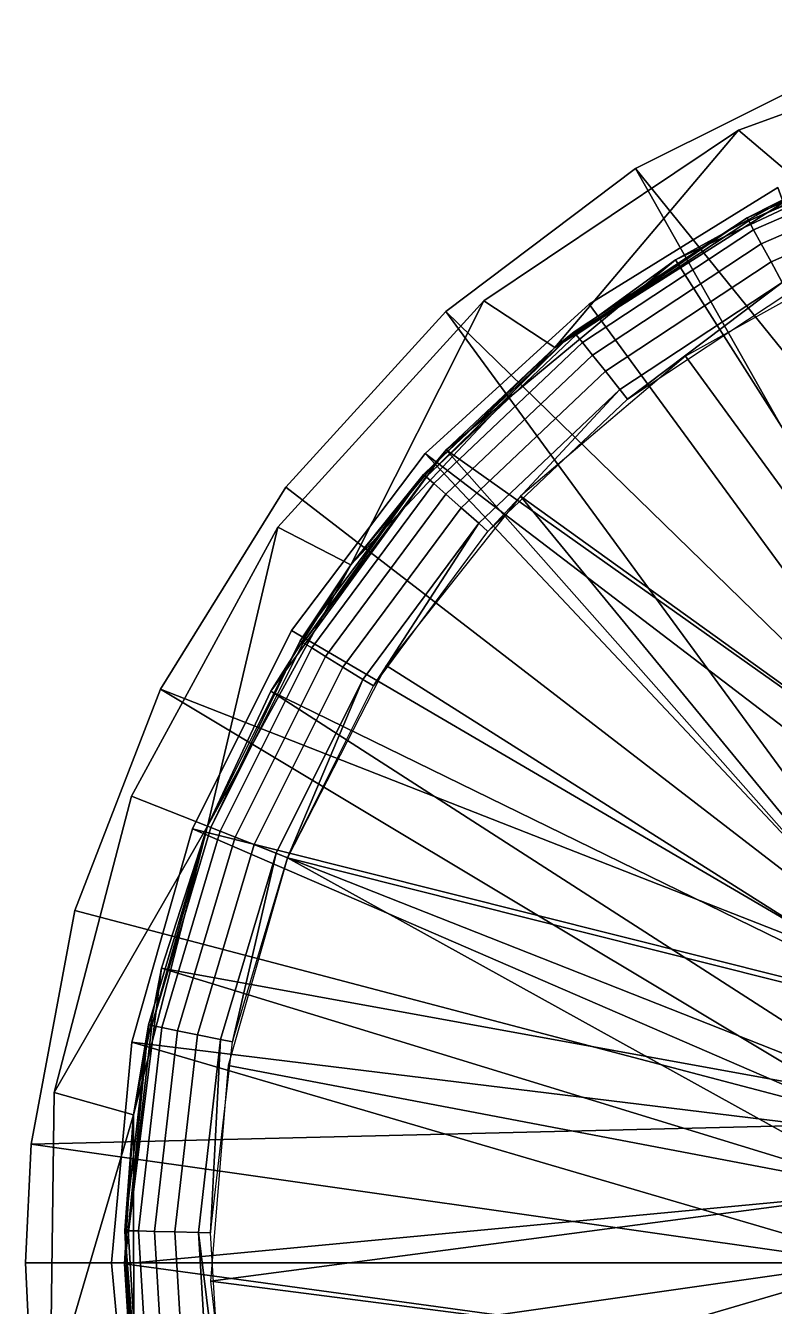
# Model space of a CAD drawing. Header units: metres. Extents: x -15 to 23.6, y -15 to 18.9.
# Drawn here: x -15 to -6.28, y -0.51 to 14.42 of the extents above; entities that cross this region are included whole.
import ezdxf

# ---------------------------------------------------------------- set-up
doc = ezdxf.new("R2010")
doc.units = ezdxf.units.M

msp = doc.modelspace()

# ---------------------------------------------------------------- linework, layer by layer
at = {"layer": 'MABUCHIRS_385withencoder', "color": 251}
for points in [[(-6.69791, 13.1977, 12.9), (-3.34488, 14.4171, 12.9), (-5.90724, 12.5271, 12.9)], [(-3.34488, 14.4171, 32.9), (-6.69791, 13.1977, 32.9), (-5.90724, 12.5271, 32.9)], [(-3.34488, 14.4171, 32.9), (-3.34488, 14.4171, 12.9), (-6.69791, 13.1977, 12.9)], [(-6.69791, 13.1977, 32.9), (-3.34488, 14.4171, 32.9), (-6.69791, 13.1977, 12.9)], [(-9.66169, 11.2112, 12.9), (-6.69791, 13.1977, 12.9), (-8.837, 10.6644, 12.9)], [(-9.66169, 11.2112, 32.9), (-8.837, 10.6644, 32.9), (-6.69791, 13.1977, 32.9)], [(-6.69791, 13.1977, 32.9), (-6.69791, 13.1977, 12.9), (-9.66169, 11.2112, 12.9)], [(-9.66169, 11.2112, 32.9), (-6.69791, 13.1977, 32.9), (-9.66169, 11.2112, 12.9)], [(-6.69791, 13.1977, 12.9), (-5.90724, 12.5271, 12.9), (-8.837, 10.6644, 12.9)], [(-6.69791, 13.1977, 32.9), (-8.837, 10.6644, 32.9), (-5.90724, 12.5271, 32.9)], [(-7.43071, 11.6879), (-4.2906, 13.1686), (-2.68257, 4.21946)], [(-5.90724, 12.5271, 12.9), (-4.2906, 13.1686), (-7.43071, 11.6879)], [(-4.38243, 13.1384, 36.8), (-5.90724, 12.5271, 32.9), (-6.5973, 12.1778, 36.8)], [(-4.38243, 13.1384, 36.8), (-6.5973, 12.1778, 36.8), (-6.57801, 12.1422, 37.0817)], [(-4.38243, 13.1384, 36.8), (-6.57801, 12.1422, 37.0817), (-4.36961, 13.0999, 37.0817)], [(-4.36961, 13.0999, 37.0817), (-6.57801, 12.1422, 37.0817), (-6.52169, 12.0382, 37.3406), (-4.3322, 12.9878, 37.3406)], [(-6.52169, 12.0382, 37.3406), (-6.4329, 11.8743, 37.5558), (-4.27322, 12.811, 37.5558), (-4.3322, 12.9878, 37.3406)], [(-4.27322, 12.811, 37.5558), (-6.4329, 11.8743, 37.5558), (-6.31884, 11.6638, 37.7096), (-4.19745, 12.5838, 37.7096)], [(-6.31884, 11.6638, 37.7096), (-6.18876, 11.4236, 37.7898), (-4.11104, 12.3248, 37.7898), (-4.19745, 12.5838, 37.7096)], [(-6.5973, 12.1778, 36.8), (-5.90724, 12.5271, 32.9), (-8.837, 10.6644, 32.9)], [(-8.837, 10.6644, 12.9), (-5.90724, 12.5271, 12.9), (-7.43071, 11.6879)], [(-8.61172, 10.8472, 36.8), (-6.5973, 12.1778, 36.8), (-8.837, 10.6644, 32.9)], [(-6.5973, 12.1778, 36.8), (-8.61172, 10.8472, 36.8), (-8.58654, 10.8154, 37.0817)], [(-6.57801, 12.1422, 37.0817), (-6.5973, 12.1778, 36.8), (-8.58654, 10.8154, 37.0817)], [(-8.58654, 10.8154, 37.0817), (-8.51302, 10.7228, 37.3406), (-6.52169, 12.0382, 37.3406), (-6.57801, 12.1422, 37.0817)], [(-6.4329, 11.8743, 37.5558), (-6.52169, 12.0382, 37.3406), (-8.51302, 10.7228, 37.3406), (-8.39712, 10.5768, 37.5558)], [(-8.39712, 10.5768, 37.5558), (-8.24824, 10.3893, 37.7096), (-6.31884, 11.6638, 37.7096), (-6.4329, 11.8743, 37.5558)], [(-7.43071, 11.6879), (-2.68257, 4.21946), (-10.1039, 9.47276)], [(-8.837, 10.6644, 12.9), (-7.43071, 11.6879), (-10.1039, 9.47276)], [(-8.07843, 10.1754, 37.7898), (-6.18876, 11.4236, 37.7898), (-6.31884, 11.6638, 37.7096), (-8.24824, 10.3893, 37.7096)], [(-7.31462, 10.565, 37.8), (-2.68257, 4.21946, 37.8), (-5.11294, 11.789, 37.8)], [(-7.98994, 10.064, 37.8), (-6.18876, 11.4236, 37.7898), (-8.07843, 10.1754, 37.7898)], [(-7.98994, 10.064, 37.8), (-6.12097, 11.2985, 37.8), (-6.18876, 11.4236, 37.7898)], [(-12.064, 8.57326, 12.9), (-9.66169, 11.2112, 12.9), (-11.2115, 8.13171, 12.9)], [(-11.2115, 8.13171, 32.9), (-9.66169, 11.2112, 32.9), (-12.064, 8.57326, 32.9)], [(-9.66169, 11.2112, 32.9), (-9.66169, 11.2112, 12.9), (-12.064, 8.57326, 12.9)], [(-12.064, 8.57326, 32.9), (-9.66169, 11.2112, 32.9), (-12.064, 8.57326, 12.9)], [(-9.66169, 11.2112, 12.9), (-8.837, 10.6644, 12.9), (-11.2115, 8.13171, 12.9)], [(-11.2115, 8.13171, 32.9), (-8.837, 10.6644, 32.9), (-9.66169, 11.2112, 32.9)], [(-8.61172, 10.8472, 36.8), (-8.837, 10.6644, 32.9), (-10.3645, 9.18695, 36.8)], [(-10.3342, 9.16008, 37.0817), (-8.61172, 10.8472, 36.8), (-10.3645, 9.18695, 36.8)], [(-8.58654, 10.8154, 37.0817), (-8.61172, 10.8472, 36.8), (-10.3342, 9.16008, 37.0817)], [(-8.51302, 10.7228, 37.3406), (-8.58654, 10.8154, 37.0817), (-10.3342, 9.16008, 37.0817), (-10.2457, 9.08165, 37.3406)], [(-8.837, 10.6644, 32.9), (-11.2115, 8.13171, 32.9), (-10.3645, 9.18695, 36.8)], [(-11.2115, 8.13171, 12.9), (-8.837, 10.6644, 12.9), (-10.1039, 9.47276)], [(-10.2457, 9.08165, 37.3406), (-10.1062, 8.95801, 37.5558), (-8.39712, 10.5768, 37.5558), (-8.51302, 10.7228, 37.3406)], [(-10.1062, 8.95801, 37.5558), (-9.92702, 8.79918, 37.7096), (-8.24824, 10.3893, 37.7096), (-8.39712, 10.5768, 37.5558)], [(-9.2352, 8.93497, 37.8), (-2.68257, 4.21946, 37.8), (-7.31462, 10.565, 37.8)], [(-8.24824, 10.3893, 37.7096), (-9.92702, 8.79918, 37.7096), (-9.72264, 8.61803, 37.7898), (-8.07843, 10.1754, 37.7898)], [(-8.07843, 10.1754, 37.7898), (-9.72264, 8.61803, 37.7898), (-9.61614, 8.52363, 37.8)], [(-7.98994, 10.064, 37.8), (-8.07843, 10.1754, 37.7898), (-9.61614, 8.52363, 37.8)], [(-10.1039, 9.47276), (-4.16686, 2.76357), (-12.1423, 6.66241)], [(-11.2115, 8.13171, 12.9), (-10.1039, 9.47276), (-12.1423, 6.66241)], [(-2.68257, 4.21946), (-4.16686, 2.76357), (-10.1039, 9.47276)], [(-10.3645, 9.18695, 36.8), (-11.2115, 8.13171, 32.9), (-11.8023, 7.2476, 36.8)], [(-11.8023, 7.2476, 36.8), (-11.7678, 7.22641, 37.0817), (-10.3645, 9.18695, 36.8)], [(-11.7678, 7.22641, 37.0817), (-10.3342, 9.16008, 37.0817), (-10.3645, 9.18695, 36.8)], [(-11.667, 7.16453, 37.3406), (-10.2457, 9.08165, 37.3406), (-10.3342, 9.16008, 37.0817), (-11.7678, 7.22641, 37.0817)], [(-11.667, 7.16453, 37.3406), (-11.5082, 7.067, 37.5558), (-10.1062, 8.95801, 37.5558), (-10.2457, 9.08165, 37.3406)], [(-9.92702, 8.79918, 37.7096), (-10.1062, 8.95801, 37.5558), (-11.5082, 7.067, 37.5558), (-11.3042, 6.9417, 37.7096)], [(-10.8009, 6.96159, 37.8), (-4.16686, 2.76357, 37.8), (-9.2352, 8.93497, 37.8)], [(-4.16686, 2.76357, 37.8), (-2.68257, 4.21946, 37.8), (-9.2352, 8.93497, 37.8)], [(-11.3042, 6.9417, 37.7096), (-11.0714, 6.79878, 37.7898), (-9.72264, 8.61803, 37.7898), (-9.92702, 8.79918, 37.7096)], [(-13.7651, 5.43705, 12.9), (-12.064, 8.57326, 12.9), (-12.8815, 5.08805, 12.9)], [(-12.064, 8.57326, 32.9), (-13.7651, 5.43705, 32.9), (-12.8815, 5.08805, 32.9)], [(-12.064, 8.57326, 32.9), (-12.064, 8.57326, 12.9), (-13.7651, 5.43705, 12.9)], [(-13.7651, 5.43705, 32.9), (-12.064, 8.57326, 32.9), (-13.7651, 5.43705, 12.9)], [(-12.064, 8.57326, 12.9), (-11.2115, 8.13171, 12.9), (-12.8815, 5.08805, 12.9)], [(-11.2115, 8.13171, 32.9), (-12.064, 8.57326, 32.9), (-12.8815, 5.08805, 32.9)], [(-11.0714, 6.79878, 37.7898), (-10.9502, 6.72431, 37.8), (-9.72264, 8.61803, 37.7898)], [(-9.72264, 8.61803, 37.7898), (-10.9502, 6.72431, 37.8), (-9.61614, 8.52363, 37.8)], [(-11.8023, 7.2476, 36.8), (-11.2115, 8.13171, 32.9), (-12.8815, 5.08805, 32.9)], [(-12.8815, 5.08805, 12.9), (-11.2115, 8.13171, 12.9), (-12.1423, 6.66241)], [(-12.8815, 5.08805, 36.8), (-11.8023, 7.2476, 36.8), (-12.8815, 5.08805, 32.9)], [(-11.8023, 7.2476, 36.8), (-12.8815, 5.08805, 36.8), (-12.8439, 5.07317, 37.0817)], [(-11.8023, 7.2476, 36.8), (-12.8439, 5.07317, 37.0817), (-11.7678, 7.22641, 37.0817)], [(-11.7678, 7.22641, 37.0817), (-12.8439, 5.07317, 37.0817), (-12.7339, 5.02973, 37.3406), (-11.667, 7.16453, 37.3406)], [(-12.7339, 5.02973, 37.3406), (-12.5605, 4.96125, 37.5558), (-11.5082, 7.067, 37.5558), (-11.667, 7.16453, 37.3406)], [(-11.5082, 7.067, 37.5558), (-12.5605, 4.96125, 37.5558), (-12.3378, 4.87329, 37.7096), (-11.3042, 6.9417, 37.7096)], [(-12.3378, 4.87329, 37.7096), (-12.0838, 4.77296, 37.7898), (-11.0714, 6.79878, 37.7898), (-11.3042, 6.9417, 37.7096)], [(-10.8009, 6.96159, 37.8), (-11.9515, 4.72068, 37.8), (-4.16686, 2.76357, 37.8)], [(-12.0838, 4.77296, 37.7898), (-11.9515, 4.72068, 37.8), (-11.0714, 6.79878, 37.7898)], [(-11.9515, 4.72068, 37.8), (-10.9502, 6.72431, 37.8), (-11.0714, 6.79878, 37.7898)], [(-12.8815, 5.08805), (-12.1423, 6.66241), (-4.65038, 1.83684)], [(-12.8815, 5.08805), (-12.8815, 5.08805, 12.9), (-12.1423, 6.66241)], [(-12.1423, 6.66241), (-4.16686, 2.76357), (-4.65038, 1.83684)], [(-14.6663, 1.98485, 12.9), (-13.7651, 5.43705, 12.9), (-12.8815, 5.08805, 12.9)], [(-13.7651, 5.43705, 32.9), (-14.6663, 1.98485, 32.9), (-12.8815, 5.08805, 32.9)], [(-13.7651, 5.43705, 32.9), (-13.7651, 5.43705, 12.9), (-14.6663, 1.98485, 12.9)], [(-14.6663, 1.98485, 32.9), (-13.7651, 5.43705, 32.9), (-14.6663, 1.98485, 12.9)], [(-13.7422, 1.72469, 12.9), (-14.6663, 1.98485, 12.9), (-12.8815, 5.08805, 12.9)], [(-14.6663, 1.98485, 32.9), (-13.7422, 1.72469, 32.9), (-12.8815, 5.08805, 32.9)], [(-13.7422, 1.72469, 32.9), (-13.5694, 2.77389, 36.8), (-12.8815, 5.08805, 32.9)], [(-12.8815, 5.08805, 12.9), (-13.4177, 3.43344), (-13.7422, 1.72469, 12.9)], [(-12.8815, 5.08805, 36.8), (-12.8815, 5.08805, 32.9), (-13.5694, 2.77389, 36.8)], [(-12.8815, 5.08805, 36.8), (-13.5694, 2.77389, 36.8), (-13.5297, 2.76578, 37.0817)], [(-12.8439, 5.07317, 37.0817), (-12.8815, 5.08805, 36.8), (-13.5297, 2.76578, 37.0817)], [(-12.8815, 5.08805), (-4.65038, 1.83684), (-13.4177, 3.43344)], [(-12.8815, 5.08805), (-13.4177, 3.43344), (-12.8815, 5.08805, 12.9)], [(-13.5297, 2.76578, 37.0817), (-13.4138, 2.7421, 37.3406), (-12.7339, 5.02973, 37.3406), (-12.8439, 5.07317, 37.0817)], [(-12.5605, 4.96125, 37.5558), (-12.7339, 5.02973, 37.3406), (-13.4138, 2.7421, 37.3406), (-13.2312, 2.70477, 37.5558)], [(-13.2312, 2.70477, 37.5558), (-12.9966, 2.65681, 37.7096), (-12.3378, 4.87329, 37.7096), (-12.5605, 4.96125, 37.5558)], [(-12.7291, 2.60211, 37.7898), (-12.0838, 4.77296, 37.7898), (-12.3378, 4.87329, 37.7096), (-12.9966, 2.65681, 37.7096)], [(-12.5896, 2.57361, 37.8), (-12.0838, 4.77296, 37.7898), (-12.7291, 2.60211, 37.7898)], [(-12.6428, 2.29836, 37.8), (-4.93066, 0.829833, 37.8), (-11.9515, 4.72068, 37.8)], [(-12.5896, 2.57361, 37.8), (-11.9515, 4.72068, 37.8), (-12.0838, 4.77296, 37.7898)], [(-11.9515, 4.72068, 37.8), (-4.93066, 0.829833, 37.8), (-4.16686, 2.76357, 37.8)], [(-13.4177, 3.43344), (-4.93066, 0.829833), (-13.85, -0.011268)], [(-13.7422, 1.72469, 12.9), (-13.4177, 3.43344), (-13.85, -0.011268)], [(-4.65038, 1.83684), (-4.93066, 0.829833), (-13.4177, 3.43344)], [(-13.8449, 0.375451, 36.8), (-13.5694, 2.77389, 36.8), (-13.7422, 1.72469, 32.9)], [(-13.8044, 0.374353, 37.0817), (-13.5694, 2.77389, 36.8), (-13.8449, 0.375451, 36.8)], [(-13.5297, 2.76578, 37.0817), (-13.5694, 2.77389, 36.8), (-13.8044, 0.374353, 37.0817)], [(-13.4138, 2.7421, 37.3406), (-13.5297, 2.76578, 37.0817), (-13.8044, 0.374353, 37.0817), (-13.6862, 0.371148, 37.3406)], [(-13.6862, 0.371148, 37.3406), (-13.4999, 0.366095, 37.5558), (-13.2312, 2.70477, 37.5558), (-13.4138, 2.7421, 37.3406)], [(-13.4999, 0.366095, 37.5558), (-13.2605, 0.359604, 37.7096), (-12.9966, 2.65681, 37.7096), (-13.2312, 2.70477, 37.5558)], [(-12.9966, 2.65681, 37.7096), (-13.2605, 0.359604, 37.7096), (-12.9875, 0.3522, 37.7898), (-12.7291, 2.60211, 37.7898)], [(-12.7291, 2.60211, 37.7898), (-12.9875, 0.3522, 37.7898), (-12.8453, 0.348342, 37.8)], [(-12.5896, 2.57361, 37.8), (-12.7291, 2.60211, 37.7898), (-12.8453, 0.348342, 37.8)], [(-12.8482, -0.212292, 37.8), (-4.93066, 0.829833, 37.8), (-12.6428, 2.29836, 37.8)], [(-13.7422, 1.72469, 12.9), (-14.7151, -1.58271, 12.9), (-14.6663, 1.98485, 12.9)], [(-14.6663, 1.98485, 32.9), (-14.7151, -1.58271, 32.9), (-13.7422, 1.72469, 32.9)], [(-14.6663, 1.98485, 32.9), (-14.6663, 1.98485, 12.9), (-14.7151, -1.58271, 12.9)], [(-14.7151, -1.58271, 32.9), (-14.6663, 1.98485, 32.9), (-14.7151, -1.58271, 12.9)], [(-13.7422, 1.72469, 12.9), (-13.7394, -1.74704, 12.9), (-14.7151, -1.58271, 12.9)], [(-14.7151, -1.58271, 32.9), (-13.7394, -1.74704, 32.9), (-13.7422, 1.72469, 32.9)], [(-13.7394, -1.74704, 12.9), (-13.7422, 1.72469, 12.9), (-13.85, -0.011268)], [(-13.7394, -1.74704, 32.9), (-13.8449, 0.375451, 36.8), (-13.7422, 1.72469, 32.9)], [(-13.85, -0.011268), (-4.93066, 0.829833), (-4.8419, -1.24739)], [(-4.8419, -1.24739, 37.8), (-4.93066, 0.829833, 37.8), (-12.8482, -0.212292, 37.8)], [(-13.7394, -1.74704, 32.9), (-13.6998, -2.0344, 36.8), (-13.8449, 0.375451, 36.8)], [(-13.6998, -2.0344, 36.8), (-13.6597, -2.02845, 37.0817), (-13.8449, 0.375451, 36.8)], [(-13.6597, -2.02845, 37.0817), (-13.8044, 0.374353, 37.0817), (-13.8449, 0.375451, 36.8)], [(-13.5427, -2.01108, 37.3406), (-13.6862, 0.371148, 37.3406), (-13.8044, 0.374353, 37.0817), (-13.6597, -2.02845, 37.0817)], [(-13.5427, -2.01108, 37.3406), (-13.3584, -1.9837, 37.5558), (-13.4999, 0.366095, 37.5558), (-13.6862, 0.371148, 37.3406)], [(-13.2605, 0.359604, 37.7096), (-13.4999, 0.366095, 37.5558), (-13.3584, -1.9837, 37.5558), (-13.1215, -1.94853, 37.7096)], [(-13.1215, -1.94853, 37.7096), (-12.8514, -1.90841, 37.7898), (-12.9875, 0.3522, 37.7898), (-13.2605, 0.359604, 37.7096)], [(-12.8514, -1.90841, 37.7898), (-12.7106, -1.88751, 37.8), (-12.9875, 0.3522, 37.7898)], [(-12.9875, 0.3522, 37.7898), (-12.7106, -1.88751, 37.8), (-12.8453, 0.348342, 37.8)], [(-13.4121, -3.45527), (-13.85, -0.011268), (-4.8419, -1.24739)], [(-13.7394, -1.74704, 12.9), (-13.85, -0.011268), (-13.4121, -3.45527)], [(-12.56, -2.71478, 37.8), (-4.8419, -1.24739, 37.8), (-12.8482, -0.212292, 37.8)]]:
    msp.add_3dface(points, dxfattribs=at)
at = {"layer": 'MABUCHIRS_385withencoder', "color": 74}
for points in [[(-7.89648, 12.7533, -3.64), (-7.89648, 12.7533, -2.14), (-5.41862, 13.9871, -2.14)], [(-5.41862, 13.9871, -3.64), (-7.89648, 12.7533, -3.64), (-5.41862, 13.9871, -2.14)], [(-5.41862, 13.9871, -3.64), (-1.62234, 4.99305, -3.64), (-7.89648, 12.7533, -3.64)], [(-5.41862, 13.9871, -2.14), (-7.89648, 12.7533, -2.14), (-1.62234, 4.99305, -2.14)], [(-10.1054, 11.0851, -3.64), (-10.1054, 11.0851, -2.14), (-7.89648, 12.7533, -2.14)], [(-7.89648, 12.7533, -3.64), (-10.1054, 11.0851, -3.64), (-7.89648, 12.7533, -2.14)], [(-7.89648, 12.7533, -3.64), (-3.08587, 4.24734, -3.64), (-10.1054, 11.0851, -3.64)], [(-10.1054, 11.0851, -2.14), (-3.08587, 4.24734, -2.14), (-7.89648, 12.7533, -2.14)], [(-1.62234, 4.99305, -3.64), (-3.08587, 4.24734, -3.64), (-7.89648, 12.7533, -3.64)], [(-7.89648, 12.7533, -2.14), (-3.08587, 4.24734, -2.14), (-1.62234, 4.99305, -2.14)], [(-11.9703, 9.03952, -3.64), (-11.9703, 9.03952, -2.14), (-10.1054, 11.0851, -2.14)], [(-10.1054, 11.0851, -3.64), (-11.9703, 9.03952, -3.64), (-10.1054, 11.0851, -2.14)], [(-11.9703, 9.03952, -3.64), (-10.1054, 11.0851, -3.64), (-4.24734, 3.08587, -3.64)], [(-4.24734, 3.08587, -2.14), (-10.1054, 11.0851, -2.14), (-11.9703, 9.03952, -2.14)], [(-10.1054, 11.0851, -3.64), (-3.08587, 4.24734, -3.64), (-4.24734, 3.08587, -3.64)], [(-4.24734, 3.08587, -2.14), (-3.08587, 4.24734, -2.14), (-10.1054, 11.0851, -2.14)], [(-13.4274, 6.68608, -3.64), (-13.4274, 6.68608, -2.14), (-11.9703, 9.03952, -2.14)], [(-11.9703, 9.03952, -3.64), (-13.4274, 6.68608, -3.64), (-11.9703, 9.03952, -2.14)], [(-11.9703, 9.03952, -3.64), (-4.24734, 3.08587, -3.64), (-13.4274, 6.68608, -3.64)], [(-4.24734, 3.08587, -2.14), (-11.9703, 9.03952, -2.14), (-13.4274, 6.68608, -2.14)], [(-14.4274, 4.10494, -2.14), (-13.4274, 6.68608, -2.14), (-14.4274, 4.10494, -3.64)], [(-14.4274, 4.10494, -3.64), (-13.4274, 6.68608, -2.14), (-13.4274, 6.68608, -3.64)], [(-13.4274, 6.68608, -3.64), (-4.99305, 1.62234, -3.64), (-14.4274, 4.10494, -3.64)], [(-13.4274, 6.68608, -2.14), (-14.4274, 4.10494, -2.14), (-4.99305, 1.62234, -2.14)], [(-4.24734, 3.08587, -3.64), (-4.99305, 1.62234, -3.64), (-13.4274, 6.68608, -3.64)], [(-4.24734, 3.08587, -2.14), (-13.4274, 6.68608, -2.14), (-4.99305, 1.62234, -2.14)], [(-14.4274, 4.10494, -2.14), (-14.936, 1.38403, -3.64), (-14.936, 1.38403, -2.14)], [(-14.4274, 4.10494, -2.14), (-14.4274, 4.10494, -3.64), (-14.936, 1.38403, -3.64)], [(-14.4274, 4.10494, -3.64), (-4.99305, 1.62234, -3.64), (-14.936, 1.38403, -3.64)], [(-14.4274, 4.10494, -2.14), (-14.936, 1.38403, -2.14), (-4.99305, 1.62234, -2.14)], [(-14.936, 1.38403, -3.64), (-4.99305, 1.62234, -3.64), (-5.25, 0, -3.64)], [(-4.99305, 1.62234, -2.14), (-14.936, 1.38403, -2.14), (-5.25, 0, -2.14)], [(-15, 0, -3.64), (-15, 0, -2.14), (-14.936, 1.38403, -3.64)], [(-14.936, 1.38403, -3.64), (-15, 0, -2.14), (-14.936, 1.38403, -2.14)], [(-15, 0, -3.64), (-14.936, 1.38403, -3.64), (-5.25, 0, -3.64)], [(-15, 0, -2.14), (-5.25, 0, -2.14), (-14.936, 1.38403, -2.14)], [(-14.936, -1.38403, -3.64), (-14.936, -1.38403, -2.14), (-15, 0, -3.64)], [(-14.936, -1.38403, -2.14), (-15, 0, -2.14), (-15, 0, -3.64)], [(-15, 0, -3.64), (-5.25, 0, -3.64), (-14.936, -1.38403, -3.64)], [(-15, 0, -2.14), (-14.936, -1.38403, -2.14), (-5.25, 0, -2.14)], [(-4.99305, -1.62234, -3.64), (-14.936, -1.38403, -3.64), (-5.25, 0, -3.64)], [(-14.936, -1.38403, -2.14), (-4.99305, -1.62234, -2.14), (-5.25, 0, -2.14)]]:
    msp.add_3dface(points, dxfattribs=at)
at = {"layer": 'MABUCHIRS_385withencoder', "color": 250}
for points in [[(-6.24034, 12.5323, -8.5), (-6.24034, 12.5323, -8.7), (-8.43688, 11.1722, -8.7)], [(-8.43688, 11.1722, -8.5), (-6.24034, 12.5323, -8.5), (-8.43688, 11.1722, -8.7)], [(-3.11745, 3.90916, -8.7), (-8.43688, 11.1722, -8.7), (-6.24034, 12.5323, -8.7)], [(-3.11745, 3.90916, -8.5), (-6.24034, 12.5323, -8.5), (-8.43688, 11.1722, -8.5)], [(-8.43688, 11.1722, -8.5), (-8.43688, 11.1722, -8.7), (-10.3461, 9.43174, -8.7)], [(-10.3461, 9.43174, -8.5), (-8.43688, 11.1722, -8.5), (-10.3461, 9.43174, -8.7)], [(-10.3461, 9.43174, -8.7), (-8.43688, 11.1722, -8.7), (-3.11745, 3.90916, -8.7)], [(-10.3461, 9.43174, -8.5), (-3.11745, 3.90916, -8.5), (-8.43688, 11.1722, -8.5)], [(-10.3461, 9.43174, -8.5), (-10.3461, 9.43174, -8.7), (-11.903, 7.37005, -8.7)], [(-11.903, 7.37005, -8.5), (-10.3461, 9.43174, -8.5), (-11.903, 7.37005, -8.7)], [(-10.3461, 9.43174, -8.7), (-4.13119, 2.8166, -8.7), (-11.903, 7.37005, -8.7)], [(-10.3461, 9.43174, -8.5), (-11.903, 7.37005, -8.5), (-4.13119, 2.8166, -8.5)], [(-10.3461, 9.43174, -8.7), (-3.11745, 3.90916, -8.7), (-4.13119, 2.8166, -8.7)], [(-10.3461, 9.43174, -8.5), (-4.13119, 2.8166, -8.5), (-3.11745, 3.90916, -8.5)], [(-11.903, 7.37005, -8.5), (-11.903, 7.37005, -8.7), (-13.0546, 5.05738, -8.7)], [(-13.0546, 5.05738, -8.5), (-11.903, 7.37005, -8.5), (-13.0546, 5.05738, -8.7)], [(-4.13119, 2.8166, -8.7), (-13.0546, 5.05738, -8.7), (-11.903, 7.37005, -8.7)], [(-4.13119, 2.8166, -8.5), (-11.903, 7.37005, -8.5), (-13.0546, 5.05738, -8.5)], [(-13.0546, 5.05738, -8.5), (-13.0546, 5.05738, -8.7), (-13.7616, 2.57249, -8.7)], [(-13.7616, 2.57249, -8.5), (-13.0546, 5.05738, -8.5), (-13.7616, 2.57249, -8.7)], [(-13.7616, 2.57249, -8.7), (-13.0546, 5.05738, -8.7), (-4.77786, 1.47378, -8.7)], [(-4.77786, 1.47378, -8.5), (-13.0546, 5.05738, -8.5), (-13.7616, 2.57249, -8.5)], [(-4.77786, 1.47378, -8.7), (-13.0546, 5.05738, -8.7), (-4.13119, 2.8166, -8.7)], [(-4.77786, 1.47378, -8.5), (-4.13119, 2.8166, -8.5), (-13.0546, 5.05738, -8.5)], [(-13.7616, 2.57249, -8.5), (-13.7616, 2.57249, -8.7), (-14, 0, -8.7)], [(-14, 0, -8.5), (-13.7616, 2.57249, -8.5), (-14, 0, -8.7)], [(-13.7616, 2.57249, -8.7), (-5, 0, -8.7), (-14, 0, -8.7)], [(-5, 0, -8.5), (-13.7616, 2.57249, -8.5), (-14, 0, -8.5)], [(-13.7616, 2.57249, -8.7), (-4.77786, 1.47378, -8.7), (-5, 0, -8.7)], [(-5, 0, -8.5), (-4.77786, 1.47378, -8.5), (-13.7616, 2.57249, -8.5)], [(-14, 0, -8.5), (-14, 0, -8.7), (-13.7616, -2.57249, -8.7)], [(-13.7616, -2.57249, -8.5), (-14, 0, -8.5), (-13.7616, -2.57249, -8.7)], [(-5, 0, -8.7), (-13.7616, -2.57249, -8.7), (-14, 0, -8.7)], [(-13.7616, -2.57249, -8.5), (-5, 0, -8.5), (-14, 0, -8.5)], [(-5, 0, -8.7), (-4.77786, -1.47378, -8.7), (-13.7616, -2.57249, -8.7)], [(-13.7616, -2.57249, -8.5), (-4.77786, -1.47378, -8.5), (-5, 0, -8.5)]]:
    msp.add_3dface(points, dxfattribs=at)

doc.saveas('drawing.dxf')
